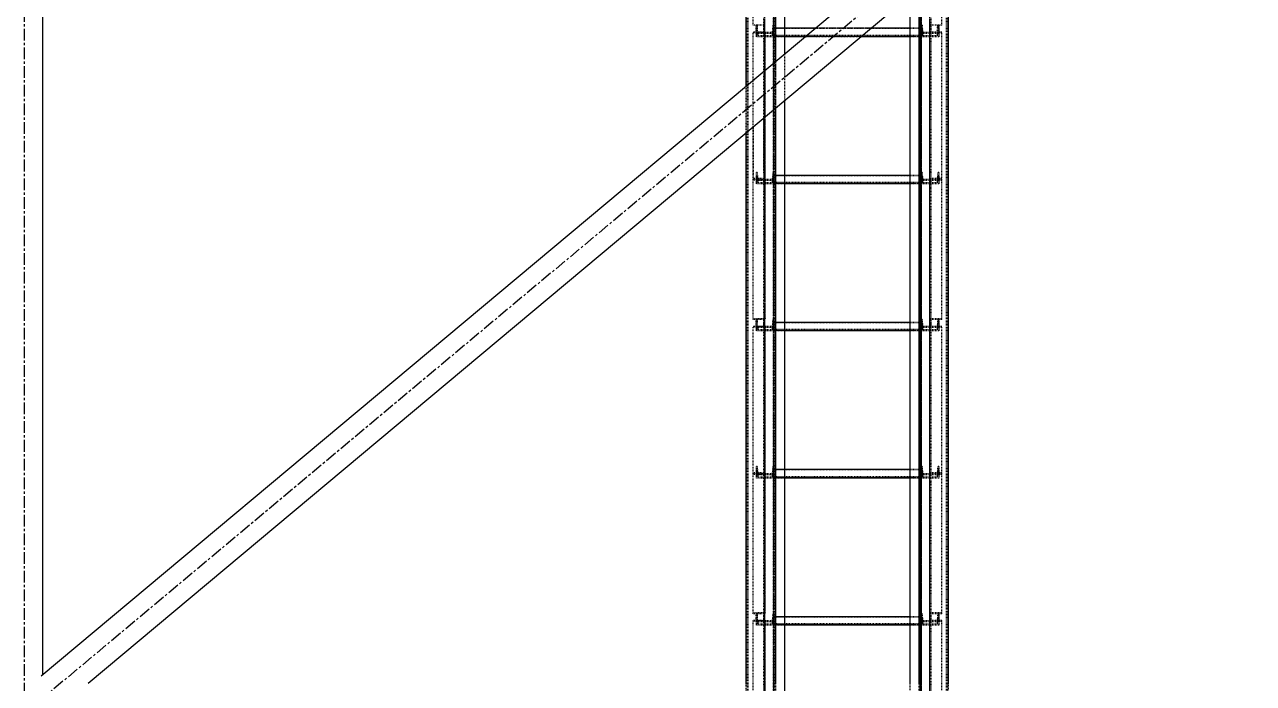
# Model space of a CAD drawing. Header units: millimetres. Extents: x 5143 to 30813, y 232 to 21408.
# Drawn here: x 10096 to 10931, y 10931 to 11378 of the extents above; entities that cross this region are included whole.
import ezdxf

# ---------------------------------------------------------------- set-up
doc = ezdxf.new("R2010")
doc.units = ezdxf.units.MM
doc.header["$LTSCALE"] = 0.25
for name, pattern in [('CENTER', [50.8, 31.75, -6.35, 6.35, -6.35]), ('XKITLINE00', [0]), ('XKITLINE02', [4, 2, -2]), ('XKITLINE03', [6, 3, -1, 1, -1])]:
    doc.linetypes.add(name, pattern=pattern)

msp = doc.modelspace()

# ---------------------------------------------------------------- linework, layer by layer
at = {"color": 3, "linetype": 'XKITLINE02'}
for p, q in [((10587.15, 10820.27), (10587.15, 12464.01)), ((10587.68, 10820.27), (10587.68, 12464.27)), ((10604.92, 10820.27), (10604.92, 12464.27)), ((10605.45, 10820.27), (10605.45, 12464.01)), ((10704.55, 10820.27), (10704.54, 12464.01)), ((10705.08, 10820.27), (10705.07, 12464.27)), ((10722.31, 10820.27), (10722.31, 12464.27)), ((10722.85, 10820.27), (10722.84, 12464.01)), ((10723.69, 10867.93), (10723.69, 12464.01)), ((10605, 10820.27), (10605, 12460.68)), ((10605.85, 10820.3), (10605.85, 12460.65)), ((10612.5, 10820.66), (10612.5, 12460.66)), ((10697.5, 10884.14), (10697.5, 12460.66)), ((10704.15, 10820.3), (10704.15, 12460.65)), ((10705, 10820.27), (10705, 12460.68)), ((10606.3, 10854.23), (10606.3, 12426.32)), ((10703.69, 10880.3), (10703.69, 12400.21)), ((10704.15, 12377.22), (10704.15, 10820.3)), ((10705, 12377.22), (10705, 10820.27)), ((10591.01, 11377.81), (10591.01, 11473.04)), ((10598.21, 11372.47), (10598.21, 11472.44)), ((10599.01, 11372.47), (10599.01, 11473.04)), ((10710.99, 11372.47), (10710.99, 11473.04)), ((10711.79, 11372.47), (10711.79, 11472.44)), ((10718.99, 11377.81), (10718.99, 11473.04)), ((10598.21, 11377.81), (10591.01, 11377.81)), ((10598.21, 11373.16), (10591.01, 11373.16)), ((10591.01, 11273.08), (10591.01, 11373.16)), ((10599.01, 11372.59), (10591.01, 11372.59)), ((10593.7, 11377.83), (10593.02, 11377.83)), ((10593.02, 11372.33), (10593.02, 11377.83)), ((10593.02, 11377.83), (10593.02, 11375.56)), ((10593.7, 11375.56), (10593.02, 11375.56)), ((10593.02, 11375.56), (10593.02, 11370.06)), ((10605.02, 11372.33), (10593.02, 11372.33)), ((10593.02, 11372.33), (10593.02, 11370.06)), ((10594.08, 11373.03), (10593.7, 11377.83)), ((10593.7, 11377.83), (10593.7, 11375.56)), ((10593.7, 11375.56), (10594.08, 11370.76)), ((10603.95, 11373.03), (10594.08, 11373.03)), ((10594.08, 11373.03), (10594.08, 11370.76)), ((10603.95, 11370.76), (10594.08, 11370.76)), ((10599.01, 11378.28), (10598.21, 11378.28)), ((10598.21, 11273.65), (10598.21, 11378.28)), ((10599.01, 11372.47), (10598.21, 11372.47)), ((10599.01, 11316.16), (10599.01, 11378.28)), ((10604.34, 11377.83), (10603.95, 11373.03)), ((10604.34, 11375.56), (10603.95, 11370.76)), ((10603.95, 11373.03), (10603.95, 11370.76)), ((10605.02, 11377.83), (10604.34, 11377.83)), ((10604.34, 11377.83), (10604.34, 11375.56)), ((10605.02, 11375.56), (10604.34, 11375.56)), ((10605.02, 11377.83), (10605.02, 11372.33)), ((10605.02, 11377.83), (10605.02, 11375.56)), ((10605.02, 11370.06), (10605.02, 11375.81)), ((10612.5, 11375.81), (10605.02, 11375.81)), ((10705, 11375.79), (10605.02, 11375.79)), ((10705, 11375.58), (10605.02, 11375.58)), ((10605.02, 11375.56), (10605.02, 11370.06)), ((10705, 11375.56), (10605.02, 11375.56)), ((10605.02, 11372.33), (10605.02, 11370.06)), ((10705, 11370.99), (10605.02, 11370.99)), ((10705, 11370.78), (10605.02, 11370.78)), ((10671.22, 11375.81), (10633.45, 11375.81)), ((10705, 11375.81), (10697.5, 11375.81)), ((10705, 11377.83), (10705, 11375.56)), ((10705, 11377.83), (10705, 11372.33)), ((10705.68, 11377.83), (10705, 11377.83)), ((10705, 11370.06), (10705, 11375.81)), ((10705, 11375.56), (10705, 11370.06)), ((10705.68, 11375.56), (10705, 11375.56)), ((10705, 11372.33), (10705, 11370.06)), ((10717, 11372.33), (10705, 11372.33)), ((10705.68, 11377.83), (10705.68, 11375.56)), ((10705.68, 11377.83), (10706.06, 11373.03)), ((10705.68, 11375.56), (10706.06, 11370.76)), ((10706.06, 11373.03), (10706.06, 11370.76)), ((10715.93, 11373.03), (10706.06, 11373.03)), ((10715.93, 11370.76), (10706.06, 11370.76)), ((10710.99, 11273.08), (10710.99, 11378.28)), ((10711.79, 11378.28), (10710.99, 11378.28)), ((10718.99, 11372.59), (10710.99, 11372.59)), ((10711.79, 11372.47), (10710.99, 11372.47)), ((10711.79, 11273.65), (10711.79, 11378.28)), ((10718.99, 11377.81), (10711.79, 11377.81)), ((10718.99, 11373.16), (10711.79, 11373.16)), ((10715.93, 11373.03), (10716.32, 11377.83)), ((10716.32, 11375.56), (10715.93, 11370.76)), ((10715.93, 11373.03), (10715.93, 11370.76)), ((10716.32, 11377.83), (10716.32, 11375.56)), ((10717, 11377.83), (10716.32, 11377.83)), ((10717, 11375.56), (10716.32, 11375.56)), ((10717, 11375.56), (10717, 11377.83)), ((10717, 11377.81), (10717, 11372.33)), ((10717, 11375.56), (10717, 11370.06)), ((10717, 11372.33), (10717, 11370.06)), ((10718.99, 11273.08), (10718.99, 11373.16)), ((10605.02, 11370.06), (10593.02, 11370.06)), ((10612.5, 11370.31), (10605.02, 11370.31)), ((10612.5, 11370.06), (10605.02, 11370.06)), ((10664.36, 11370.06), (10626.59, 11370.06)), ((10664.65, 11370.31), (10626.88, 11370.31)), ((10705, 11370.31), (10697.5, 11370.31)), ((10705, 11370.06), (10697.5, 11370.06)), ((10717, 11370.06), (10705, 11370.06)), ((10612.5, 11326.64), (10612.5, 11358.26)), ((10606.3, 11321.45), (10606.3, 11353.07)), ((10586.3, 11304.7), (10586.3, 11336.33)), ((10598.21, 11315.49), (10598.21, 11278.77)), ((10599.01, 11273.08), (10599.01, 11316.16)), ((10591.01, 11309.46), (10591.01, 11273.65)), ((10598.21, 11273.65), (10591.01, 11273.65)), ((10599.01, 11273.08), (10591.01, 11273.08)), ((10591.01, 11177.85), (10591.01, 11273.08)), ((10599.01, 11273.08), (10591.01, 11273.08)), ((10598.21, 11272.48), (10591.01, 11272.48)), ((10593.7, 11277.85), (10593.02, 11277.85)), ((10593.02, 11277.85), (10593.02, 11272.36)), ((10593.02, 11277.85), (10593.02, 11275.58)), ((10593.7, 11275.58), (10593.02, 11275.58)), ((10593.02, 11275.58), (10593.02, 11270.08)), ((10605.02, 11272.36), (10593.02, 11272.36)), ((10593.02, 11272.36), (10593.02, 11270.08)), ((10593.7, 11277.85), (10594.08, 11273.06)), ((10593.7, 11277.85), (10593.7, 11275.58)), ((10593.7, 11275.58), (10594.08, 11270.78)), ((10603.95, 11273.06), (10594.08, 11273.06)), ((10594.08, 11273.06), (10594.08, 11270.78)), ((10603.95, 11270.78), (10594.08, 11270.78)), ((10599.01, 11278.77), (10598.21, 11278.77)), ((10598.21, 11172.51), (10598.21, 11272.48)), ((10599.01, 11172.51), (10599.01, 11273.08)), ((10604.34, 11277.85), (10603.95, 11273.06)), ((10604.34, 11275.58), (10603.95, 11270.78)), ((10603.95, 11273.06), (10603.95, 11270.78)), ((10605.02, 11277.85), (10604.34, 11277.85)), ((10604.34, 11277.85), (10604.34, 11275.58)), ((10605.02, 11275.58), (10604.34, 11275.58)), ((10605.02, 11277.85), (10605.02, 11272.36)), ((10605.02, 11277.85), (10605.02, 11275.58)), ((10605.02, 11270.08), (10605.02, 11275.83)), ((10612.5, 11275.83), (10605.02, 11275.83)), ((10705, 11275.81), (10605.02, 11275.81)), ((10705, 11275.6), (10605.02, 11275.6)), ((10705, 11275.58), (10605.02, 11275.58)), ((10605.02, 11275.58), (10605.02, 11270.08)), ((10605.02, 11272.36), (10605.02, 11270.08)), ((10705, 11271.01), (10605.02, 11271.01)), ((10705, 11270.81), (10605.02, 11270.81)), ((10705, 11275.83), (10697.5, 11275.83)), ((10705, 11277.85), (10705, 11275.58)), ((10705, 11277.85), (10705, 11272.36)), ((10705.68, 11277.85), (10705, 11277.85)), ((10705, 11270.08), (10705, 11275.83)), ((10705, 11275.58), (10705, 11270.08)), ((10705.68, 11275.58), (10705, 11275.58)), ((10705, 11272.36), (10705, 11270.08)), ((10717, 11272.36), (10705, 11272.36)), ((10705.68, 11277.85), (10705.68, 11275.58)), ((10705.68, 11277.85), (10706.06, 11273.06)), ((10705.68, 11275.58), (10706.06, 11270.78)), ((10706.06, 11273.06), (10706.06, 11270.78)), ((10715.93, 11273.06), (10706.06, 11273.06)), ((10715.93, 11270.78), (10706.06, 11270.78)), ((10711.79, 11278.77), (10710.99, 11278.77)), ((10718.99, 11273.08), (10710.99, 11273.08)), ((10710.99, 11172.51), (10710.99, 11273.08)), ((10718.99, 11273.08), (10710.99, 11273.08)), ((10718.99, 11273.65), (10711.79, 11273.65)), ((10711.79, 11172.51), (10711.79, 11272.48)), ((10718.99, 11272.48), (10711.79, 11272.48)), ((10716.32, 11277.85), (10715.93, 11273.06)), ((10716.32, 11275.58), (10715.93, 11270.78)), ((10715.93, 11273.06), (10715.93, 11270.78)), ((10716.32, 11277.85), (10716.32, 11275.58)), ((10717, 11277.85), (10716.32, 11277.85)), ((10717, 11275.58), (10716.32, 11275.58)), ((10717, 11277.85), (10717, 11275.58)), ((10717, 11277.85), (10717, 11272.36)), ((10717, 11275.58), (10717, 11270.08)), ((10717, 11272.36), (10717, 11270.08)), ((10718.99, 11177.85), (10718.99, 11273.08)), ((10605.02, 11270.08), (10593.02, 11270.08)), ((10599.01, 11267.14), (10598.21, 11267.14)), ((10612.5, 11270.33), (10605.02, 11270.33)), ((10612.5, 11270.08), (10605.02, 11270.08)), ((10705, 11270.33), (10697.5, 11270.33)), ((10705, 11270.08), (10697.5, 11270.08)), ((10717, 11270.08), (10705, 11270.08)), ((10711.79, 11267.14), (10710.99, 11267.14)), ((10599.01, 11178.44), (10591.01, 11178.44)), ((10598.21, 11177.85), (10591.01, 11177.85)), ((10598.21, 11173.2), (10591.01, 11173.2)), ((10591.01, 11073.12), (10591.01, 11173.2)), ((10599.01, 11172.63), (10591.01, 11172.63)), ((10593.7, 11177.87), (10593.02, 11177.87)), ((10593.02, 11172.38), (10593.02, 11177.87)), ((10593.02, 11177.87), (10593.02, 11175.6)), ((10593.7, 11175.6), (10593.02, 11175.6)), ((10593.02, 11175.6), (10593.02, 11170.1)), ((10605.02, 11172.38), (10593.02, 11172.38)), ((10593.02, 11172.38), (10593.02, 11170.1)), ((10594.08, 11173.08), (10593.7, 11177.87)), ((10593.7, 11177.87), (10593.7, 11175.6)), ((10593.7, 11175.6), (10594.08, 11170.8)), ((10603.95, 11173.08), (10594.08, 11173.08)), ((10594.08, 11173.08), (10594.08, 11170.8)), ((10603.95, 11170.8), (10594.08, 11170.8)), ((10599.01, 11178.32), (10598.21, 11178.32)), ((10598.21, 11073.69), (10598.21, 11178.32)), ((10599.01, 11172.51), (10598.21, 11172.51)), ((10599.01, 11073.12), (10599.01, 11178.32)), ((10604.34, 11177.87), (10603.95, 11173.08)), ((10604.34, 11175.6), (10603.95, 11170.8)), ((10603.95, 11173.08), (10603.95, 11170.8)), ((10605.02, 11177.87), (10604.34, 11177.87)), ((10604.34, 11177.87), (10604.34, 11175.6)), ((10605.02, 11175.6), (10604.34, 11175.6)), ((10605.02, 11177.87), (10605.02, 11172.38)), ((10605.02, 11177.87), (10605.02, 11175.6)), ((10605.02, 11170.1), (10605.02, 11175.85)), ((10612.5, 11175.85), (10605.02, 11175.85)), ((10705, 11175.83), (10605.02, 11175.83)), ((10705, 11175.62), (10605.02, 11175.62)), ((10605.02, 11175.6), (10605.02, 11170.1)), ((10705, 11175.6), (10605.02, 11175.6)), ((10605.02, 11172.38), (10605.02, 11170.1)), ((10705, 11171.03), (10605.02, 11171.03)), ((10705, 11170.83), (10605.02, 11170.83)), ((10705, 11175.85), (10697.5, 11175.85)), ((10705, 11177.87), (10705, 11175.6)), ((10705, 11177.87), (10705, 11172.38)), ((10705.68, 11177.87), (10705, 11177.87)), ((10705, 11170.1), (10705, 11175.85)), ((10705, 11175.6), (10705, 11170.1)), ((10705.68, 11175.6), (10705, 11175.6)), ((10705, 11172.38), (10705, 11170.1)), ((10717, 11172.38), (10705, 11172.38)), ((10705.68, 11177.87), (10705.68, 11175.6)), ((10705.68, 11177.87), (10706.06, 11173.08)), ((10705.68, 11175.6), (10706.06, 11170.8)), ((10706.06, 11173.08), (10706.06, 11170.8)), ((10715.93, 11173.08), (10706.06, 11173.08)), ((10715.93, 11170.8), (10706.06, 11170.8)), ((10718.99, 11178.44), (10710.99, 11178.44)), ((10710.99, 11073.12), (10710.99, 11178.32)), ((10711.79, 11178.32), (10710.99, 11178.32)), ((10718.99, 11172.63), (10710.99, 11172.63)), ((10711.79, 11172.51), (10710.99, 11172.51)), ((10711.79, 11073.69), (10711.79, 11178.32)), ((10718.99, 11177.85), (10711.79, 11177.85)), ((10718.99, 11173.2), (10711.79, 11173.2)), ((10716.32, 11177.87), (10715.93, 11173.08)), ((10716.32, 11175.6), (10715.93, 11170.8)), ((10715.93, 11173.08), (10715.93, 11170.8)), ((10716.32, 11177.87), (10716.32, 11175.6)), ((10717, 11177.87), (10716.32, 11177.87)), ((10717, 11175.6), (10716.32, 11175.6)), ((10717, 11175.6), (10717, 11177.87)), ((10717, 11177.85), (10717, 11172.38)), ((10717, 11175.6), (10717, 11170.1)), ((10717, 11172.38), (10717, 11170.1)), ((10718.99, 11073.12), (10718.99, 11173.2)), ((10605.02, 11170.1), (10593.02, 11170.1)), ((10612.5, 11170.35), (10605.02, 11170.35)), ((10612.5, 11170.1), (10605.02, 11170.1)), ((10705, 11170.35), (10697.5, 11170.35)), ((10705, 11170.1), (10697.5, 11170.1)), ((10717, 11170.1), (10705, 11170.1)), ((10599.01, 11078.81), (10598.21, 11078.81)), ((10711.79, 11078.81), (10710.99, 11078.81)), ((10598.21, 11073.69), (10591.01, 11073.69)), ((10599.01, 11073.12), (10591.01, 11073.12)), ((10591.01, 10977.89), (10591.01, 11073.12)), ((10599.01, 11073.12), (10591.01, 11073.12)), ((10598.21, 11072.52), (10591.01, 11072.52)), ((10593.7, 11077.9), (10593.02, 11077.9)), ((10593.02, 11077.9), (10593.02, 11072.4)), ((10593.02, 11077.9), (10593.02, 11075.62)), ((10593.7, 11075.62), (10593.02, 11075.62)), ((10593.02, 11075.62), (10593.02, 11070.12)), ((10605.02, 11072.4), (10593.02, 11072.4)), ((10593.02, 11072.4), (10593.02, 11070.12)), ((10593.7, 11077.9), (10594.08, 11073.1)), ((10593.7, 11077.9), (10593.7, 11075.62)), ((10593.7, 11075.62), (10594.08, 11070.82)), ((10603.95, 11073.1), (10594.08, 11073.1)), ((10594.08, 11073.1), (10594.08, 11070.82)), ((10603.95, 11070.82), (10594.08, 11070.82)), ((10598.21, 10972.55), (10598.21, 11072.52)), ((10599.01, 10972.55), (10599.01, 11073.12)), ((10604.34, 11077.9), (10603.95, 11073.1)), ((10604.34, 11075.62), (10603.95, 11070.82)), ((10603.95, 11073.1), (10603.95, 11070.82)), ((10605.02, 11077.9), (10604.34, 11077.9)), ((10604.34, 11077.9), (10604.34, 11075.62)), ((10605.02, 11075.62), (10604.34, 11075.62)), ((10605.02, 11077.9), (10605.02, 11072.4)), ((10605.02, 11077.9), (10605.02, 11075.62)), ((10605.02, 11070.12), (10605.02, 11075.87)), ((10612.5, 11075.87), (10605.02, 11075.87)), ((10705, 11075.85), (10605.02, 11075.85)), ((10705, 11075.64), (10605.02, 11075.64)), ((10605.02, 11075.62), (10605.02, 11070.12)), ((10705, 11075.62), (10605.02, 11075.62)), ((10605.02, 11072.4), (10605.02, 11070.12)), ((10705, 11071.05), (10605.02, 11071.05)), ((10705, 11070.85), (10605.02, 11070.85)), ((10705, 11075.87), (10697.5, 11075.87)), ((10705, 11077.9), (10705, 11075.62)), ((10705, 11077.9), (10705, 11072.4)), ((10705.68, 11077.9), (10705, 11077.9)), ((10705, 11070.12), (10705, 11075.87)), ((10705, 11075.62), (10705, 11070.12)), ((10705.68, 11075.62), (10705, 11075.62)), ((10705, 11072.4), (10705, 11070.12)), ((10717, 11072.4), (10705, 11072.4)), ((10705.68, 11077.9), (10705.68, 11075.62)), ((10705.68, 11077.9), (10706.06, 11073.1)), ((10705.68, 11075.62), (10706.06, 11070.82)), ((10706.06, 11073.1), (10706.06, 11070.82)), ((10715.93, 11073.1), (10706.06, 11073.1)), ((10715.93, 11070.82), (10706.06, 11070.82)), ((10718.99, 11073.12), (10710.99, 11073.12)), ((10710.99, 10972.55), (10710.99, 11073.12)), ((10718.99, 11073.12), (10710.99, 11073.12)), ((10718.99, 11073.69), (10711.79, 11073.69)), ((10711.79, 10972.55), (10711.79, 11072.52)), ((10718.99, 11072.52), (10711.79, 11072.52)), ((10716.32, 11077.9), (10715.93, 11073.1)), ((10716.32, 11075.62), (10715.93, 11070.82)), ((10715.93, 11073.1), (10715.93, 11070.82)), ((10716.32, 11077.9), (10716.32, 11075.62)), ((10717, 11077.9), (10716.32, 11077.9)), ((10717, 11075.62), (10716.32, 11075.62)), ((10717, 11077.9), (10717, 11075.62)), ((10717, 11077.9), (10717, 11072.4)), ((10717, 11075.62), (10717, 11070.12)), ((10717, 11072.4), (10717, 11070.12)), ((10718.99, 10977.89), (10718.99, 11073.12)), ((10605.02, 11070.12), (10593.02, 11070.12)), ((10599.01, 11067.18), (10598.21, 11067.18)), ((10612.5, 11070.37), (10605.02, 11070.37)), ((10612.5, 11070.12), (10605.02, 11070.12)), ((10705, 11070.37), (10697.5, 11070.37)), ((10705, 11070.12), (10697.5, 11070.12)), ((10717, 11070.12), (10705, 11070.12)), ((10711.79, 11067.18), (10710.99, 11067.18)), ((10599.01, 10978.48), (10591.01, 10978.48)), ((10598.21, 10977.89), (10591.01, 10977.89)), ((10598.21, 10973.24), (10591.01, 10973.24)), ((10591.01, 10873.16), (10591.01, 10973.24)), ((10599.01, 10972.67), (10591.01, 10972.67)), ((10593.7, 10977.92), (10593.02, 10977.92)), ((10593.02, 10972.42), (10593.02, 10977.92)), ((10593.02, 10977.92), (10593.02, 10975.64)), ((10593.7, 10975.64), (10593.02, 10975.64)), ((10593.02, 10975.64), (10593.02, 10970.15)), ((10605.02, 10972.42), (10593.02, 10972.42)), ((10593.02, 10972.42), (10593.02, 10970.15)), ((10594.08, 10973.12), (10593.7, 10977.92)), ((10593.7, 10977.92), (10593.7, 10975.64)), ((10593.7, 10975.64), (10594.08, 10970.85)), ((10603.95, 10973.12), (10594.08, 10973.12)), ((10594.08, 10973.12), (10594.08, 10970.85)), ((10603.95, 10970.85), (10594.08, 10970.85)), ((10599.01, 10978.36), (10598.21, 10978.36)), ((10598.21, 10873.73), (10598.21, 10978.36)), ((10599.01, 10972.55), (10598.21, 10972.55)), ((10599.01, 10873.16), (10599.01, 10978.36)), ((10604.34, 10977.92), (10603.95, 10973.12)), ((10604.34, 10975.64), (10603.95, 10970.85)), ((10603.95, 10973.12), (10603.95, 10970.85)), ((10605.02, 10977.92), (10604.34, 10977.92)), ((10604.34, 10977.92), (10604.34, 10975.64)), ((10605.02, 10975.64), (10604.34, 10975.64)), ((10605.02, 10977.92), (10605.02, 10972.42)), ((10605.02, 10977.92), (10605.02, 10975.64)), ((10605.02, 10970.15), (10605.02, 10975.89)), ((10612.5, 10975.89), (10605.02, 10975.89)), ((10705, 10975.87), (10605.02, 10975.87)), ((10705, 10975.66), (10605.02, 10975.66)), ((10605.02, 10975.64), (10605.02, 10970.15)), ((10705, 10975.64), (10605.02, 10975.64)), ((10605.02, 10972.42), (10605.02, 10970.15)), ((10705, 10971.07), (10605.02, 10971.07)), ((10705, 10970.87), (10605.02, 10970.87)), ((10612.5, 10970.39), (10605.02, 10970.39)), ((10705, 10975.89), (10697.5, 10975.89)), ((10705, 10970.39), (10697.5, 10970.39)), ((10705, 10977.92), (10705, 10975.64)), ((10705, 10977.92), (10705, 10972.42)), ((10705.68, 10977.92), (10705, 10977.92)), ((10705, 10970.15), (10705, 10975.89)), ((10705, 10975.64), (10705, 10970.15)), ((10705.68, 10975.64), (10705, 10975.64)), ((10705, 10972.42), (10705, 10970.15)), ((10717, 10972.42), (10705, 10972.42)), ((10705.68, 10977.92), (10705.68, 10975.64)), ((10705.68, 10977.92), (10706.06, 10973.12)), ((10705.68, 10975.64), (10706.06, 10970.85)), ((10706.06, 10973.12), (10706.06, 10970.85)), ((10715.93, 10973.12), (10706.06, 10973.12)), ((10715.93, 10970.85), (10706.06, 10970.85)), ((10718.99, 10978.48), (10710.99, 10978.48)), ((10710.99, 10873.16), (10710.99, 10978.36)), ((10711.79, 10978.36), (10710.99, 10978.36)), ((10718.99, 10972.67), (10710.99, 10972.67)), ((10711.79, 10972.55), (10710.99, 10972.55)), ((10711.79, 10873.73), (10711.79, 10978.36)), ((10718.99, 10977.89), (10711.79, 10977.89)), ((10718.99, 10973.24), (10711.79, 10973.24)), ((10716.32, 10977.92), (10715.93, 10973.12)), ((10716.32, 10975.64), (10715.93, 10970.85)), ((10715.93, 10973.12), (10715.93, 10970.85)), ((10716.32, 10977.92), (10716.32, 10975.64)), ((10717, 10977.92), (10716.32, 10977.92)), ((10717, 10975.64), (10716.32, 10975.64)), ((10717, 10975.64), (10717, 10977.92)), ((10717, 10977.89), (10717, 10972.42)), ((10717, 10975.64), (10717, 10970.15)), ((10717, 10972.42), (10717, 10970.15)), ((10718.99, 10873.16), (10718.99, 10973.24)), ((10605.02, 10970.15), (10593.02, 10970.15)), ((10612.5, 10970.15), (10605.02, 10970.15)), ((10705, 10970.15), (10697.5, 10970.15)), ((10717, 10970.15), (10705, 10970.15)), ((10586.3, 10889.97), (10586.3, 10930.57)), ((10606.3, 10854.23), (10606.3, 10930.57)), ((10612.5, 10858.07), (10612.5, 10930.57)), ((10697.5, 10884.14), (10697.5, 10930.57)), ((10703.69, 10880.3), (10703.69, 10930.57)), ((10723.69, 10867.93), (10723.69, 10930.57))]:
    msp.add_line(p, q, dxfattribs=at)
at = {"color": 1, "linetype": 'XKITLINE03'}
for p, q in [((10599, 10814.34), (10599, 12467.81)), ((10711, 10814.34), (10710.99, 12467.81)), ((10605, 10820.27), (10605, 12460.27)), ((10705, 12460.27), (10705, 10820.27)), ((10599.01, 11372.59), (10599.01, 11273.08)), ((10605.02, 11372.33), (10605.02, 11370.06)), ((10705, 11370.06), (10705, 11372.33)), ((10710.99, 11273.08), (10710.99, 11372.59)), ((10705, 11370.31), (10605.02, 11370.31)), ((10599.01, 11273.08), (10599.01, 11178.44)), ((10605.02, 11272.36), (10605.02, 11270.08)), ((10705, 11270.08), (10705, 11272.36)), ((10710.99, 11178.44), (10710.99, 11273.08)), ((10705, 11270.33), (10605.02, 11270.33)), ((10599.01, 11172.63), (10599.01, 11073.12)), ((10605.02, 11172.38), (10605.02, 11170.1)), ((10705, 11170.1), (10705, 11172.38)), ((10710.99, 11073.12), (10710.99, 11172.63)), ((10705, 11170.35), (10605.02, 11170.35)), ((10599.01, 11073.12), (10599.01, 10978.48)), ((10605.02, 11072.4), (10605.02, 11070.12)), ((10705, 11070.12), (10705, 11072.4)), ((10710.99, 10978.48), (10710.99, 11073.12)), ((10705, 11070.37), (10605.02, 11070.37)), ((10599.01, 10972.67), (10599.01, 10873.16)), ((10605.02, 10972.42), (10605.02, 10970.15)), ((10705, 10970.39), (10605.02, 10970.39)), ((10705, 10970.15), (10705, 10972.42)), ((10710.99, 10873.16), (10710.99, 10972.67))]:
    msp.add_line(p, q, dxfattribs=at)
at = {"color": 8, "linetype": 'CENTER'}
for p, q in [((10096.38, 10910.27), (10096.38, 12370.27)), ((10930.63, 11608.82), (10096.38, 10910.27))]:
    msp.add_line(p, q, dxfattribs=at)
at = {"color": 8, "linetype": 'XKITLINE00'}
for p, q in [((10108.56, 12344.24), (10108.56, 10936.3)), ((10907.08, 11604.93), (10107.67, 10935.55)), ((10908.11, 11574.15), (10139.52, 10930.57))]:
    msp.add_line(p, q, dxfattribs=at)
at = {"color": 7, "linetype": 'XKITLINE00'}
for p, q in [((10586.3, 11336.33), (10586.3, 11944.21)), ((10606.3, 11353.07), (10606.3, 11927.46)), ((10612.5, 11358.26), (10612.5, 11922.27)), ((10723.69, 10930.57), (10723.69, 11419.75)), ((10697.5, 10930.57), (10697.5, 11397.81)), ((10703.69, 10930.57), (10703.69, 11403)), ((10633.45, 11375.81), (10612.5, 11375.81)), ((10697.5, 11375.81), (10671.22, 11375.81)), ((10626.88, 11370.31), (10612.5, 11370.31)), ((10626.59, 11370.06), (10612.5, 11370.06)), ((10697.5, 11370.06), (10664.36, 11370.06)), ((10697.5, 11370.31), (10664.65, 11370.31)), ((10606.3, 10930.57), (10606.3, 11321.45)), ((10612.5, 10930.57), (10612.5, 11326.64)), ((10586.3, 10930.57), (10586.3, 11304.7)), ((10697.5, 11275.83), (10612.5, 11275.83)), ((10697.5, 11270.33), (10612.5, 11270.33)), ((10697.5, 11270.08), (10612.5, 11270.08)), ((10697.5, 11175.85), (10612.5, 11175.85)), ((10697.5, 11170.35), (10612.5, 11170.35)), ((10697.5, 11170.1), (10612.5, 11170.1)), ((10697.5, 11075.87), (10612.5, 11075.87)), ((10697.5, 11070.37), (10612.5, 11070.37)), ((10697.5, 11070.12), (10612.5, 11070.12)), ((10697.5, 10975.89), (10612.5, 10975.89)), ((10697.5, 10970.39), (10612.5, 10970.39)), ((10697.5, 10970.15), (10612.5, 10970.15))]:
    msp.add_line(p, q, dxfattribs=at)
at = {"color": 1, "linetype": 'XKITLINE00'}
for centre in [(10599.01, 11372.59), (10605.02, 11372.33), (10705, 11372.33), (10710.99, 11372.59), (10605.02, 11370.31), (10605.02, 11370.06), (10705, 11370.31), (10705, 11370.06), (10599.01, 11273.08), (10599.01, 11273.08), (10605.02, 11272.36), (10705, 11272.36), (10710.99, 11273.08), (10710.99, 11273.08), (10605.02, 11270.33), (10605.02, 11270.08), (10705, 11270.33), (10705, 11270.08), (10599.01, 11178.44), (10599.01, 11172.63), (10605.02, 11172.38), (10705, 11172.38), (10710.99, 11178.44), (10710.99, 11172.63), (10605.02, 11170.35), (10605.02, 11170.1), (10705, 11170.35), (10705, 11170.1), (10599.01, 11073.12), (10599.01, 11073.12), (10605.02, 11072.4), (10705, 11072.4), (10710.99, 11073.12), (10710.99, 11073.12), (10605.02, 11070.37), (10605.02, 11070.12), (10705, 11070.37), (10705, 11070.12), (10599.01, 10978.48), (10599.01, 10972.67), (10605.02, 10972.42), (10605.02, 10970.39), (10705, 10972.42), (10705, 10970.39), (10710.99, 10978.48), (10710.99, 10972.67), (10605.02, 10970.15), (10705, 10970.15)]:
    msp.add_circle(centre, 0.05, dxfattribs=at)

doc.saveas('drawing.dxf')
